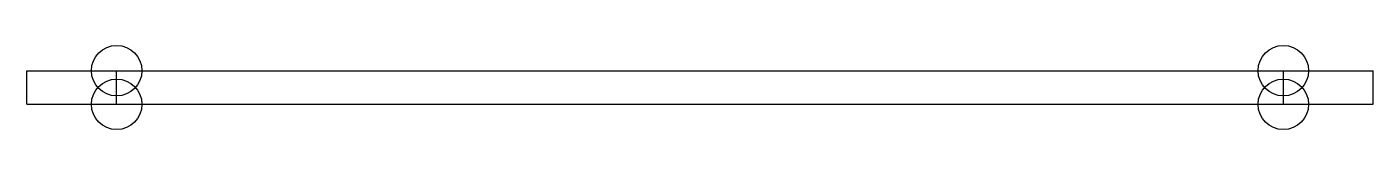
# Model space of a CAD drawing. Header units: millimetres. Extents: x 0 to 120, y -2 to 5.
import ezdxf

# ---------------------------------------------------------------- set-up
doc = ezdxf.new("R2010")
doc.units = ezdxf.units.MM
doc.layers.add('Part', color=7, linetype='CONTINUOUS')

msp = doc.modelspace()

# ---------------------------------------------------------------- linework, layer by layer
at = {"layer": 'Part'}
for p, q in [((0, 0, 55), (0, 3, 55)), ((0, 3), (0, 3, 55)), ((0, 0), (0, 3)), ((0, 0, 55), (0, 3, 55)), ((0, 3, 55), (120, 3, 55)), ((0, 3), (120, 3)), ((0, 3), (0, 3, 55)), ((0, 3, 55), (120, 3, 55)), ((0, 0), (0, 3)), ((0, 3), (120, 3)), ((8, 0, 10.25), (8, 3, 10.25)), ((8, 0, 10.25), (8, 3, 10.25)), ((8, 0, 49.25), (8, 3, 49.25)), ((8, 0, 49.25), (8, 3, 49.25)), ((112, 0, 10.25), (112, 3, 10.25)), ((112, 0, 10.25), (112, 3, 10.25)), ((112, 0, 49.25), (112, 3, 49.25)), ((112, 0, 49.25), (112, 3, 49.25)), ((120, 0, 55), (120, 3, 55)), ((120, 3), (120, 3, 55)), ((120, 0), (120, 3)), ((120, 0, 55), (120, 3, 55)), ((120, 3), (120, 3, 55)), ((120, 0), (120, 3)), ((0, 0), (0, 0, 55)), ((0, 0), (120, 0)), ((0, 0), (0, 0, 55)), ((0, 0, 55), (120, 0, 55)), ((0, 0, 55), (120, 0, 55)), ((0, 0), (120, 0)), ((120, 0), (120, 0, 55)), ((120, 0), (120, 0, 55))]:
    msp.add_line(p, q, dxfattribs=at)
for centre in [(8, 3, 8), (8, 3, 47), (8, 3, 8), (8, 3, 47), (112, 3, 8), (112, 3, 47), (112, 3, 8), (112, 3, 47), (8, 0, 8), (8, 0, 47), (8, 0, 8), (8, 0, 47), (112, 0, 8), (112, 0, 47), (112, 0, 8), (112, 0, 47)]:
    msp.add_circle(centre, 2.25, dxfattribs=at)

doc.saveas('drawing.dxf')
